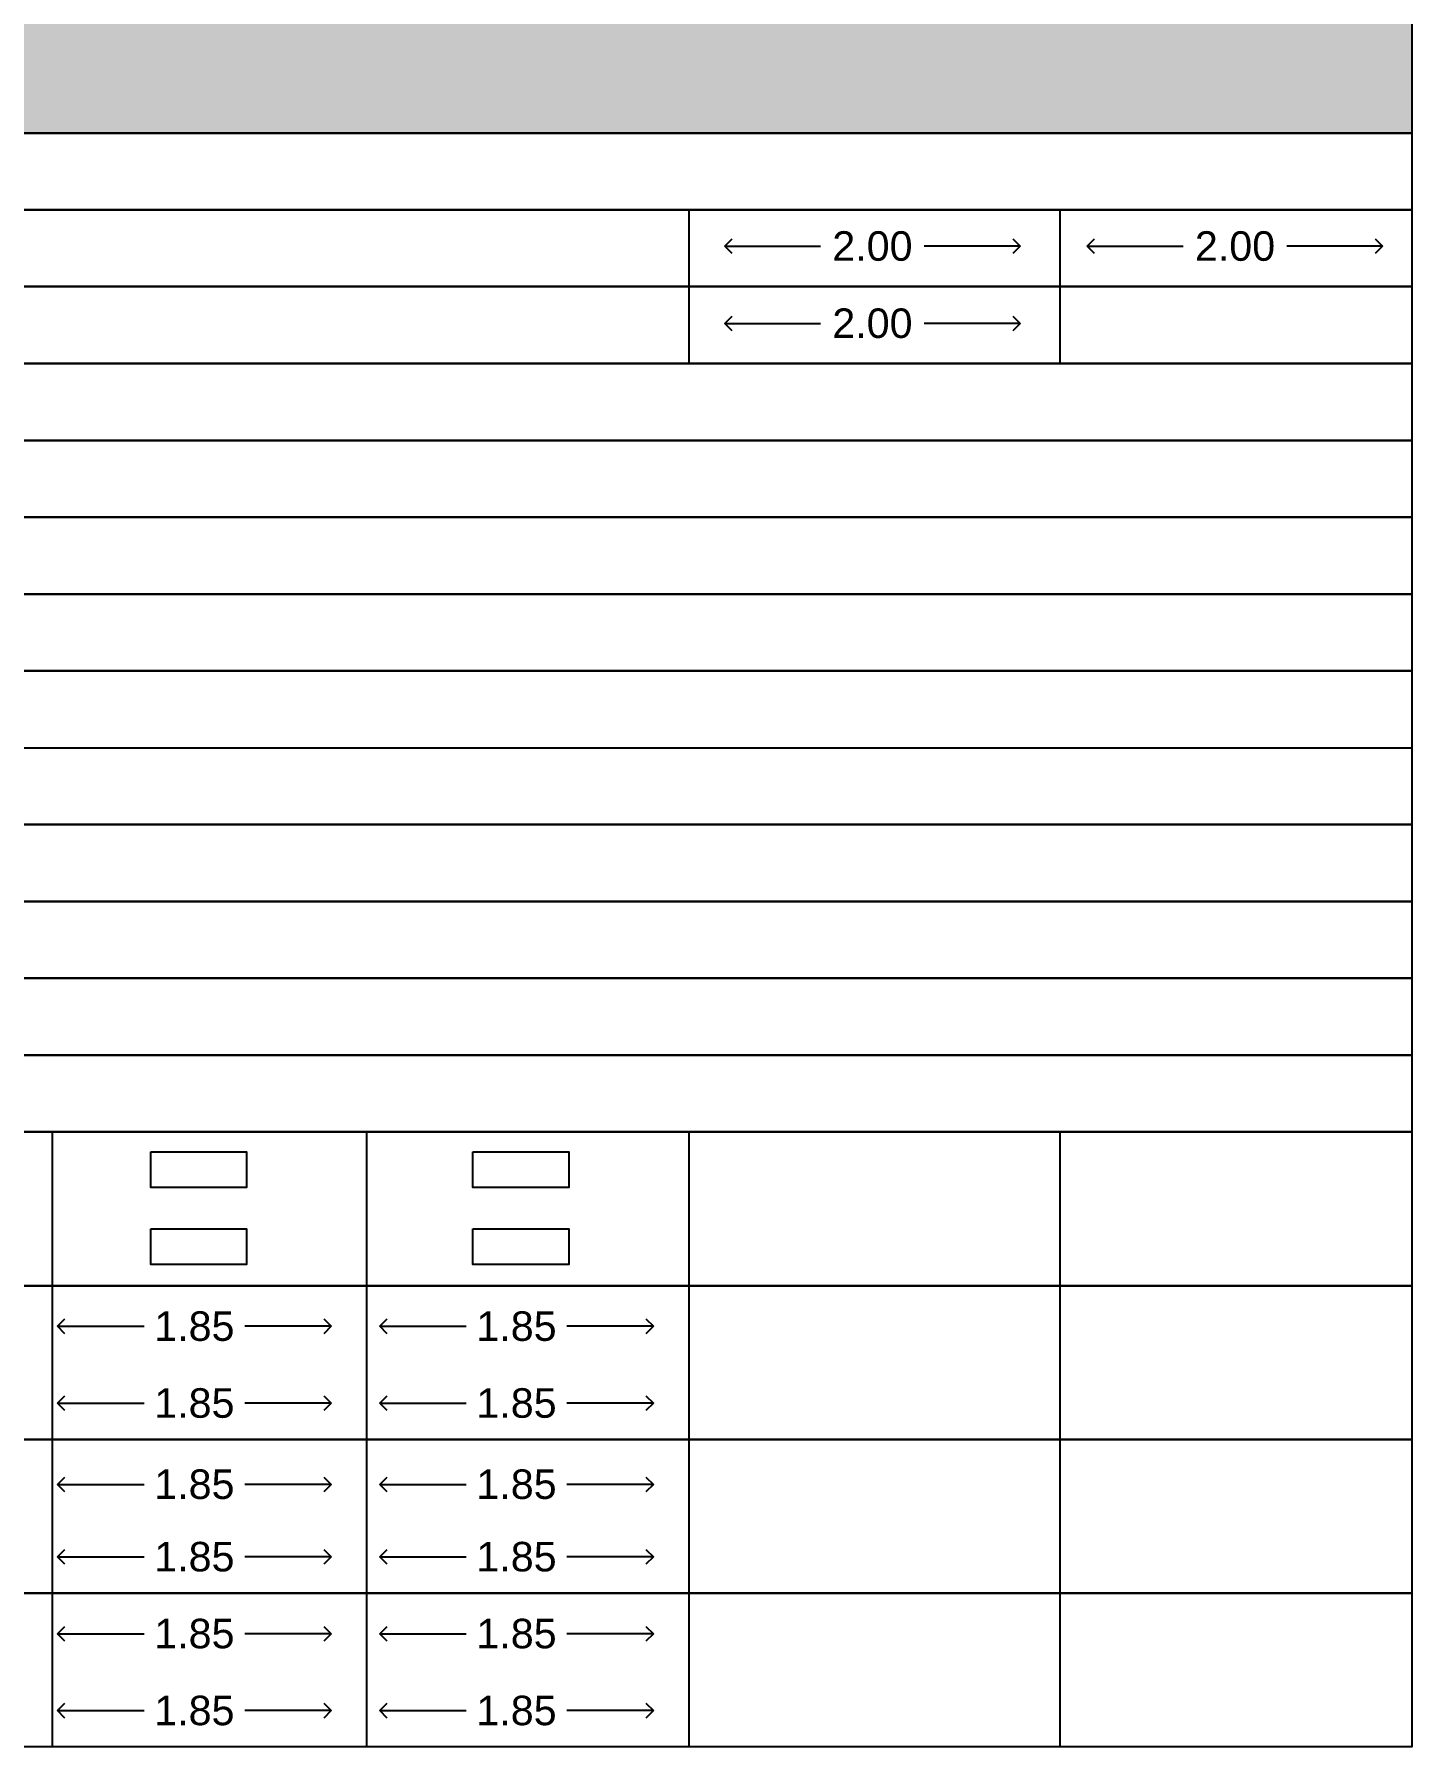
# Model space of a CAD drawing. Header units: millimetres. Extents: x -9481 to -9285, y 28735 to 28829.
# Drawn here: x -9451.56 to -9442.23, y 28734.56 to 28746.16 of the extents above; entities that cross this region are included whole.
import ezdxf

# ---------------------------------------------------------------- set-up
doc = ezdxf.new("R2010")
doc.units = ezdxf.units.MM
doc.header["$PDMODE"] = 34
doc.header["$PDSIZE"] = -15
doc.linetypes.add('CONTINULUS', pattern=[0])
doc.layers.add('BLK_1_FLR_-1_BLDG_FOOTPRINT', color=7, linetype='Continuous', plot=False)
doc.layers.add('BLK_1_FLR_-2_BLDG_FOOTPRINT', color=7, linetype='Continuous', plot=False)
for name, color, linetype in [('BLK_1_FLR_3_GLASS_FACADE_1', 7, 'Continuous'), ('BLK_1_FLR_3_GLASS_FACADE_2', 7, 'Continuous'), ('BLK_1_FLR_4_GLASS_FACADE_1', 7, 'Continuous'), ('BLK_1_FLR_4_GLASS_FACADE_2', 7, 'Continuous'), ('BLK_1_PLANTATION_GREENSTRIP', 7, 'Continuous'), ('HATCH', 7, 'Continuous')]:
    doc.layers.add(name, color=color, linetype=linetype)
doc.layers.add('PLAN', color=7, linetype='Continuous', lineweight=40)
doc.styles.add('Arial', font='arial.ttf', dxfattribs={"height": 0.2})
doc.styles.add('style2', font='arial.ttf', dxfattribs={"height": 0.3})
doc.dimstyles.new('INT DIM', dxfattribs={"dimtxt": 0.3, "dimasz": 0.1, "dimexe": 0.18, "dimexo": 0.0625, "dimgap": 0.09, "dimtad": 0, "dimzin": 0, "dimdsep": 46, "dimtxsty": 'style2', "dimblk": 'OPEN90', "dimcen": 0.09, "dimse1": 1, "dimse2": 1, "dimclrd": 250, "dimclrt": 256, "dimadec": 0, "dimazin": 0, "dimtfac": 1, "dimtofl": 0, "dimtmove": 0, "dimatfit": 3, "dimfxl": 0.18, "dimtolj": 1, "dimtzin": 0, "dimlwd": -1, "dimarcsym": 0})

# ---------------------------------------------------------------- blocks, each defined once
blk = doc.blocks.new('J4')
at = {"layer": 'HATCH', "linetype": 'CONTINULUS', "ltscale": 0.05, "true_color": 0xf7abae}
h = blk.add_hatch(color=241, dxfattribs=at)
h.dxf.hatch_style = 1
h.paths.add_polyline_path([(-9435.455, 28796.771), (-9435.455, 28795.998), (-9396.427, 28795.998), (-9396.427, 28796.771)])
blk.add_lwpolyline([(-9435.455, 28796.771), (-9396.427, 28796.771), (-9396.427, 28795.998), (-9435.455, 28795.998), (-9435.455, 28796.771)], close=True)
blk = doc.blocks.new('_Open90')
at = {"layer": 'PLAN', "color": 0, "lineweight": -2}
for p, q in [((0, 0), (-1, 0)), ((-0.5, 0.5), (0, 0)), ((0, 0), (-0.5, -0.5))]:
    blk.add_line(p, q, dxfattribs=at)
blk = doc.blocks.new('*D227')
at = {"layer": 'BLK_1_FLR_-1_BLDG_FOOTPRINT', "color": 250, "transparency": 16777216}
for p, q in [((-9446.783, 28744.724), (-9446.234, 28744.724)), ((-9444.983, 28744.724), (-9445.532, 28744.724))]:
    blk.add_line(p, q, dxfattribs=at)
at = {"layer": 'Defpoints', "color": 0, "transparency": 16777216}
for p in [(-9446.883, 28744.868), (-9444.883, 28744.868), (-9444.883, 28744.724)]:
    blk.add_point(p, dxfattribs=at)
at = {"layer": 'BLK_1_FLR_-1_BLDG_FOOTPRINT', "color": 250, "transparency": 16777216, "xscale": 0.1, "yscale": 0.1, "zscale": 0.1, "rotation": 180}
blk.add_blockref('_Open90', (-9446.883, 28744.724), dxfattribs=at)
at = {"layer": 'BLK_1_FLR_-1_BLDG_FOOTPRINT', "color": 250, "transparency": 16777216, "xscale": 0.1, "yscale": 0.1, "zscale": 0.1}
blk.add_blockref('_Open90', (-9444.883, 28744.724), dxfattribs=at)
at = {"layer": 'BLK_1_FLR_-1_BLDG_FOOTPRINT', "transparency": 16777216, "insert": (-9445.883, 28744.724), "char_height": 0.2, "attachment_point": 5, "style": 'Arial', "bg_fill": 3, "box_fill_scale": 1.1, "bg_fill_color": 256, "bg_fill_true_color": 13158600, "bg_fill_transparency": 0}
blk.add_mtext('\\A1;2.00', dxfattribs=at)
blk = doc.blocks.new('*D228')
at = {"layer": 'BLK_1_FLR_-1_BLDG_FOOTPRINT', "color": 250, "transparency": 16777216}
for p, q in [((-9446.783, 28744.201), (-9446.234, 28744.201)), ((-9444.983, 28744.201), (-9445.532, 28744.201))]:
    blk.add_line(p, q, dxfattribs=at)
at = {"layer": 'Defpoints', "color": 0, "transparency": 16777216}
for p in [(-9446.883, 28744.345), (-9444.883, 28744.345), (-9444.883, 28744.201)]:
    blk.add_point(p, dxfattribs=at)
at = {"layer": 'BLK_1_FLR_-1_BLDG_FOOTPRINT', "color": 250, "transparency": 16777216, "xscale": 0.1, "yscale": 0.1, "zscale": 0.1, "rotation": 180}
blk.add_blockref('_Open90', (-9446.883, 28744.201), dxfattribs=at)
at = {"layer": 'BLK_1_FLR_-1_BLDG_FOOTPRINT', "color": 250, "transparency": 16777216, "xscale": 0.1, "yscale": 0.1, "zscale": 0.1}
blk.add_blockref('_Open90', (-9444.883, 28744.201), dxfattribs=at)
at = {"layer": 'BLK_1_FLR_-1_BLDG_FOOTPRINT', "transparency": 16777216, "insert": (-9445.883, 28744.201), "char_height": 0.2, "attachment_point": 5, "style": 'Arial', "bg_fill": 3, "box_fill_scale": 1.1, "bg_fill_color": 256, "bg_fill_true_color": 13158600, "bg_fill_transparency": 0}
blk.add_mtext('\\A1;2.00', dxfattribs=at)
blk = doc.blocks.new('*D229')
at = {"layer": 'BLK_1_FLR_-2_BLDG_FOOTPRINT', "color": 250, "transparency": 16777216}
for p, q in [((-9444.328, 28744.724), (-9443.778, 28744.724)), ((-9442.527, 28744.724), (-9443.076, 28744.724))]:
    blk.add_line(p, q, dxfattribs=at)
at = {"layer": 'Defpoints', "color": 0, "transparency": 16777216}
for p in [(-9444.428, 28744.868), (-9442.427, 28744.868), (-9442.427, 28744.724)]:
    blk.add_point(p, dxfattribs=at)
at = {"layer": 'BLK_1_FLR_-2_BLDG_FOOTPRINT', "color": 250, "transparency": 16777216, "xscale": 0.1, "yscale": 0.1, "zscale": 0.1, "rotation": 180}
blk.add_blockref('_Open90', (-9444.428, 28744.724), dxfattribs=at)
at = {"layer": 'BLK_1_FLR_-2_BLDG_FOOTPRINT', "color": 250, "transparency": 16777216, "xscale": 0.1, "yscale": 0.1, "zscale": 0.1}
blk.add_blockref('_Open90', (-9442.427, 28744.724), dxfattribs=at)
at = {"layer": 'BLK_1_FLR_-2_BLDG_FOOTPRINT', "transparency": 16777216, "insert": (-9443.427, 28744.724), "char_height": 0.2, "attachment_point": 5, "style": 'Arial', "bg_fill": 3, "box_fill_scale": 1.1, "bg_fill_color": 256, "bg_fill_true_color": 13158600, "bg_fill_transparency": 0}
blk.add_mtext('\\A1;2.00', dxfattribs=at)
blk = doc.blocks.new('*D255')
at = {"layer": 'BLK_1_FLR_3_GLASS_FACADE_1', "color": 250, "ltscale": 0.05, "transparency": 16777216}
for p, q in [((-9451.303, 28737.406), (-9450.817, 28737.406)), ((-9449.649, 28737.406), (-9450.135, 28737.406))]:
    blk.add_line(p, q, dxfattribs=at)
at = {"layer": 'Defpoints', "color": 0, "linetype": 'CONTINULUS', "ltscale": 0.05, "transparency": 16777216}
for p in [(-9451.403, 28737.61), (-9449.549, 28737.61), (-9449.549, 28737.406)]:
    blk.add_point(p, dxfattribs=at)
at = {"layer": 'BLK_1_FLR_3_GLASS_FACADE_1', "color": 250, "linetype": 'CONTINULUS', "ltscale": 0.05, "transparency": 16777216, "xscale": 0.1, "yscale": 0.1, "zscale": 0.1, "rotation": 180}
blk.add_blockref('_Open90', (-9451.403, 28737.406), dxfattribs=at)
at = {"layer": 'BLK_1_FLR_3_GLASS_FACADE_1', "color": 250, "linetype": 'CONTINULUS', "ltscale": 0.05, "transparency": 16777216, "xscale": 0.1, "yscale": 0.1, "zscale": 0.1}
blk.add_blockref('_Open90', (-9449.549, 28737.406), dxfattribs=at)
at = {"layer": 'BLK_1_FLR_3_GLASS_FACADE_1', "linetype": 'CONTINULUS', "ltscale": 0.05, "transparency": 16777216, "insert": (-9450.476, 28737.406), "char_height": 0.2, "attachment_point": 5, "style": 'Arial', "bg_fill": 3, "box_fill_scale": 1.1, "bg_fill_color": 256, "bg_fill_true_color": 13158600, "bg_fill_transparency": 0}
blk.add_mtext('\\A1;1.85', dxfattribs=at)
blk = doc.blocks.new('*D256')
at = {"layer": 'BLK_1_FLR_3_GLASS_FACADE_2', "color": 250, "ltscale": 0.05, "transparency": 16777216}
for p, q in [((-9451.303, 28736.885), (-9450.817, 28736.885)), ((-9449.649, 28736.885), (-9450.135, 28736.885))]:
    blk.add_line(p, q, dxfattribs=at)
at = {"layer": 'Defpoints', "color": 0, "linetype": 'CONTINULUS', "ltscale": 0.05, "transparency": 16777216}
for p in [(-9451.403, 28737.09), (-9449.549, 28737.09), (-9449.549, 28736.885)]:
    blk.add_point(p, dxfattribs=at)
at = {"layer": 'BLK_1_FLR_3_GLASS_FACADE_2', "color": 250, "linetype": 'CONTINULUS', "ltscale": 0.05, "transparency": 16777216, "xscale": 0.1, "yscale": 0.1, "zscale": 0.1, "rotation": 180}
blk.add_blockref('_Open90', (-9451.403, 28736.885), dxfattribs=at)
at = {"layer": 'BLK_1_FLR_3_GLASS_FACADE_2', "color": 250, "linetype": 'CONTINULUS', "ltscale": 0.05, "transparency": 16777216, "xscale": 0.1, "yscale": 0.1, "zscale": 0.1}
blk.add_blockref('_Open90', (-9449.549, 28736.885), dxfattribs=at)
at = {"layer": 'BLK_1_FLR_3_GLASS_FACADE_2', "linetype": 'CONTINULUS', "ltscale": 0.05, "transparency": 16777216, "insert": (-9450.476, 28736.885), "char_height": 0.2, "attachment_point": 5, "style": 'Arial', "bg_fill": 3, "box_fill_scale": 1.1, "bg_fill_color": 256, "bg_fill_true_color": 13158600, "bg_fill_transparency": 0}
blk.add_mtext('\\A1;1.85', dxfattribs=at)
blk = doc.blocks.new('*D257')
at = {"layer": 'BLK_1_FLR_3_GLASS_FACADE_2', "color": 250, "ltscale": 0.05, "transparency": 16777216}
for p, q in [((-9451.303, 28735.844), (-9450.817, 28735.844)), ((-9449.649, 28735.844), (-9450.135, 28735.844))]:
    blk.add_line(p, q, dxfattribs=at)
at = {"layer": 'Defpoints', "color": 0, "linetype": 'CONTINULUS', "ltscale": 0.05, "transparency": 16777216}
for p in [(-9451.403, 28736.048), (-9449.549, 28736.048), (-9449.549, 28735.844)]:
    blk.add_point(p, dxfattribs=at)
at = {"layer": 'BLK_1_FLR_3_GLASS_FACADE_2', "color": 250, "linetype": 'CONTINULUS', "ltscale": 0.05, "transparency": 16777216, "xscale": 0.1, "yscale": 0.1, "zscale": 0.1, "rotation": 180}
blk.add_blockref('_Open90', (-9451.403, 28735.844), dxfattribs=at)
at = {"layer": 'BLK_1_FLR_3_GLASS_FACADE_2', "color": 250, "linetype": 'CONTINULUS', "ltscale": 0.05, "transparency": 16777216, "xscale": 0.1, "yscale": 0.1, "zscale": 0.1}
blk.add_blockref('_Open90', (-9449.549, 28735.844), dxfattribs=at)
at = {"layer": 'BLK_1_FLR_3_GLASS_FACADE_2', "linetype": 'CONTINULUS', "ltscale": 0.05, "transparency": 16777216, "insert": (-9450.476, 28735.844), "char_height": 0.2, "attachment_point": 5, "style": 'Arial', "bg_fill": 3, "box_fill_scale": 1.1, "bg_fill_color": 256, "bg_fill_true_color": 13158600, "bg_fill_transparency": 0}
blk.add_mtext('\\A1;1.85', dxfattribs=at)
blk = doc.blocks.new('*D258')
at = {"layer": 'BLK_1_FLR_3_GLASS_FACADE_1', "color": 250, "ltscale": 0.05, "transparency": 16777216}
for p, q in [((-9451.303, 28735.323), (-9450.817, 28735.323)), ((-9449.649, 28735.323), (-9450.135, 28735.323))]:
    blk.add_line(p, q, dxfattribs=at)
at = {"layer": 'Defpoints', "color": 0, "linetype": 'CONTINULUS', "ltscale": 0.05, "transparency": 16777216}
for p in [(-9451.403, 28735.528), (-9449.549, 28735.528), (-9449.549, 28735.323)]:
    blk.add_point(p, dxfattribs=at)
at = {"layer": 'BLK_1_FLR_3_GLASS_FACADE_1', "color": 250, "linetype": 'CONTINULUS', "ltscale": 0.05, "transparency": 16777216, "xscale": 0.1, "yscale": 0.1, "zscale": 0.1, "rotation": 180}
blk.add_blockref('_Open90', (-9451.403, 28735.323), dxfattribs=at)
at = {"layer": 'BLK_1_FLR_3_GLASS_FACADE_1', "color": 250, "linetype": 'CONTINULUS', "ltscale": 0.05, "transparency": 16777216, "xscale": 0.1, "yscale": 0.1, "zscale": 0.1}
blk.add_blockref('_Open90', (-9449.549, 28735.323), dxfattribs=at)
at = {"layer": 'BLK_1_FLR_3_GLASS_FACADE_1', "linetype": 'CONTINULUS', "ltscale": 0.05, "transparency": 16777216, "insert": (-9450.476, 28735.323), "char_height": 0.2, "attachment_point": 5, "style": 'Arial', "bg_fill": 3, "box_fill_scale": 1.1, "bg_fill_color": 256, "bg_fill_true_color": 13158600, "bg_fill_transparency": 0}
blk.add_mtext('\\A1;1.85', dxfattribs=at)
blk = doc.blocks.new('*D259')
at = {"layer": 'BLK_1_FLR_3_GLASS_FACADE_2', "color": 250, "ltscale": 0.05, "transparency": 16777216}
for p, q in [((-9451.303, 28734.802), (-9450.817, 28734.802)), ((-9449.649, 28734.802), (-9450.135, 28734.802))]:
    blk.add_line(p, q, dxfattribs=at)
at = {"layer": 'Defpoints', "color": 0, "linetype": 'CONTINULUS', "ltscale": 0.05, "transparency": 16777216}
for p in [(-9451.403, 28735.007), (-9449.549, 28735.007), (-9449.549, 28734.802)]:
    blk.add_point(p, dxfattribs=at)
at = {"layer": 'BLK_1_FLR_3_GLASS_FACADE_2', "color": 250, "linetype": 'CONTINULUS', "ltscale": 0.05, "transparency": 16777216, "xscale": 0.1, "yscale": 0.1, "zscale": 0.1, "rotation": 180}
blk.add_blockref('_Open90', (-9451.403, 28734.802), dxfattribs=at)
at = {"layer": 'BLK_1_FLR_3_GLASS_FACADE_2', "color": 250, "linetype": 'CONTINULUS', "ltscale": 0.05, "transparency": 16777216, "xscale": 0.1, "yscale": 0.1, "zscale": 0.1}
blk.add_blockref('_Open90', (-9449.549, 28734.802), dxfattribs=at)
at = {"layer": 'BLK_1_FLR_3_GLASS_FACADE_2', "linetype": 'CONTINULUS', "ltscale": 0.05, "transparency": 16777216, "insert": (-9450.476, 28734.802), "char_height": 0.2, "attachment_point": 5, "style": 'Arial', "bg_fill": 3, "box_fill_scale": 1.1, "bg_fill_color": 256, "bg_fill_true_color": 13158600, "bg_fill_transparency": 0}
blk.add_mtext('\\A1;1.85', dxfattribs=at)
blk = doc.blocks.new('*D260')
at = {"layer": 'BLK_1_FLR_3_GLASS_FACADE_1', "color": 250, "ltscale": 0.05, "transparency": 16777216}
for p, q in [((-9451.303, 28736.335), (-9450.817, 28736.335)), ((-9449.649, 28736.335), (-9450.135, 28736.335))]:
    blk.add_line(p, q, dxfattribs=at)
at = {"layer": 'Defpoints', "color": 0, "linetype": 'CONTINULUS', "ltscale": 0.05, "transparency": 16777216}
for p in [(-9451.403, 28736.54), (-9449.549, 28736.54), (-9449.549, 28736.335)]:
    blk.add_point(p, dxfattribs=at)
at = {"layer": 'BLK_1_FLR_3_GLASS_FACADE_1', "color": 250, "linetype": 'CONTINULUS', "ltscale": 0.05, "transparency": 16777216, "xscale": 0.1, "yscale": 0.1, "zscale": 0.1, "rotation": 180}
blk.add_blockref('_Open90', (-9451.403, 28736.335), dxfattribs=at)
at = {"layer": 'BLK_1_FLR_3_GLASS_FACADE_1', "color": 250, "linetype": 'CONTINULUS', "ltscale": 0.05, "transparency": 16777216, "xscale": 0.1, "yscale": 0.1, "zscale": 0.1}
blk.add_blockref('_Open90', (-9449.549, 28736.335), dxfattribs=at)
at = {"layer": 'BLK_1_FLR_3_GLASS_FACADE_1', "linetype": 'CONTINULUS', "ltscale": 0.05, "transparency": 16777216, "insert": (-9450.476, 28736.335), "char_height": 0.2, "attachment_point": 5, "style": 'Arial', "bg_fill": 3, "box_fill_scale": 1.1, "bg_fill_color": 256, "bg_fill_true_color": 13158600, "bg_fill_transparency": 0}
blk.add_mtext('\\A1;1.85', dxfattribs=at)
blk = doc.blocks.new('*D261')
at = {"layer": 'BLK_1_FLR_4_GLASS_FACADE_1', "color": 250, "ltscale": 0.05, "transparency": 16777216}
for p, q in [((-9449.12, 28737.406), (-9448.635, 28737.406)), ((-9447.467, 28737.406), (-9447.953, 28737.406))]:
    blk.add_line(p, q, dxfattribs=at)
at = {"layer": 'Defpoints', "color": 0, "linetype": 'CONTINULUS', "ltscale": 0.05, "transparency": 16777216}
for p in [(-9449.22, 28737.61), (-9447.367, 28737.61), (-9447.367, 28737.406)]:
    blk.add_point(p, dxfattribs=at)
at = {"layer": 'BLK_1_FLR_4_GLASS_FACADE_1', "color": 250, "linetype": 'CONTINULUS', "ltscale": 0.05, "transparency": 16777216, "xscale": 0.1, "yscale": 0.1, "zscale": 0.1, "rotation": 180}
blk.add_blockref('_Open90', (-9449.22, 28737.406), dxfattribs=at)
at = {"layer": 'BLK_1_FLR_4_GLASS_FACADE_1', "color": 250, "linetype": 'CONTINULUS', "ltscale": 0.05, "transparency": 16777216, "xscale": 0.1, "yscale": 0.1, "zscale": 0.1}
blk.add_blockref('_Open90', (-9447.367, 28737.406), dxfattribs=at)
at = {"layer": 'BLK_1_FLR_4_GLASS_FACADE_1', "linetype": 'CONTINULUS', "ltscale": 0.05, "transparency": 16777216, "insert": (-9448.294, 28737.406), "char_height": 0.2, "attachment_point": 5, "style": 'Arial', "bg_fill": 3, "box_fill_scale": 1.1, "bg_fill_color": 256, "bg_fill_true_color": 13158600, "bg_fill_transparency": 0}
blk.add_mtext('\\A1;1.85', dxfattribs=at)
blk = doc.blocks.new('*D262')
at = {"layer": 'BLK_1_FLR_4_GLASS_FACADE_2', "color": 250, "ltscale": 0.05, "transparency": 16777216}
for p, q in [((-9449.12, 28736.885), (-9448.635, 28736.885)), ((-9447.467, 28736.885), (-9447.953, 28736.885))]:
    blk.add_line(p, q, dxfattribs=at)
at = {"layer": 'Defpoints', "color": 0, "linetype": 'CONTINULUS', "ltscale": 0.05, "transparency": 16777216}
for p in [(-9449.22, 28737.09), (-9447.367, 28737.09), (-9447.367, 28736.885)]:
    blk.add_point(p, dxfattribs=at)
at = {"layer": 'BLK_1_FLR_4_GLASS_FACADE_2', "color": 250, "linetype": 'CONTINULUS', "ltscale": 0.05, "transparency": 16777216, "xscale": 0.1, "yscale": 0.1, "zscale": 0.1, "rotation": 180}
blk.add_blockref('_Open90', (-9449.22, 28736.885), dxfattribs=at)
at = {"layer": 'BLK_1_FLR_4_GLASS_FACADE_2', "color": 250, "linetype": 'CONTINULUS', "ltscale": 0.05, "transparency": 16777216, "xscale": 0.1, "yscale": 0.1, "zscale": 0.1}
blk.add_blockref('_Open90', (-9447.367, 28736.885), dxfattribs=at)
at = {"layer": 'BLK_1_FLR_4_GLASS_FACADE_2', "linetype": 'CONTINULUS', "ltscale": 0.05, "transparency": 16777216, "insert": (-9448.294, 28736.885), "char_height": 0.2, "attachment_point": 5, "style": 'Arial', "bg_fill": 3, "box_fill_scale": 1.1, "bg_fill_color": 256, "bg_fill_true_color": 13158600, "bg_fill_transparency": 0}
blk.add_mtext('\\A1;1.85', dxfattribs=at)
blk = doc.blocks.new('*D263')
at = {"layer": 'BLK_1_FLR_4_GLASS_FACADE_2', "color": 250, "ltscale": 0.05, "transparency": 16777216}
for p, q in [((-9449.12, 28735.844), (-9448.635, 28735.844)), ((-9447.467, 28735.844), (-9447.953, 28735.844))]:
    blk.add_line(p, q, dxfattribs=at)
at = {"layer": 'Defpoints', "color": 0, "linetype": 'CONTINULUS', "ltscale": 0.05, "transparency": 16777216}
for p in [(-9449.22, 28736.048), (-9447.367, 28736.048), (-9447.367, 28735.844)]:
    blk.add_point(p, dxfattribs=at)
at = {"layer": 'BLK_1_FLR_4_GLASS_FACADE_2', "color": 250, "linetype": 'CONTINULUS', "ltscale": 0.05, "transparency": 16777216, "xscale": 0.1, "yscale": 0.1, "zscale": 0.1, "rotation": 180}
blk.add_blockref('_Open90', (-9449.22, 28735.844), dxfattribs=at)
at = {"layer": 'BLK_1_FLR_4_GLASS_FACADE_2', "color": 250, "linetype": 'CONTINULUS', "ltscale": 0.05, "transparency": 16777216, "xscale": 0.1, "yscale": 0.1, "zscale": 0.1}
blk.add_blockref('_Open90', (-9447.367, 28735.844), dxfattribs=at)
at = {"layer": 'BLK_1_FLR_4_GLASS_FACADE_2', "linetype": 'CONTINULUS', "ltscale": 0.05, "transparency": 16777216, "insert": (-9448.294, 28735.844), "char_height": 0.2, "attachment_point": 5, "style": 'Arial', "bg_fill": 3, "box_fill_scale": 1.1, "bg_fill_color": 256, "bg_fill_true_color": 13158600, "bg_fill_transparency": 0}
blk.add_mtext('\\A1;1.85', dxfattribs=at)
blk = doc.blocks.new('*D264')
at = {"layer": 'BLK_1_FLR_4_GLASS_FACADE_1', "color": 250, "ltscale": 0.05, "transparency": 16777216}
for p, q in [((-9449.12, 28735.323), (-9448.635, 28735.323)), ((-9447.467, 28735.323), (-9447.953, 28735.323))]:
    blk.add_line(p, q, dxfattribs=at)
at = {"layer": 'Defpoints', "color": 0, "linetype": 'CONTINULUS', "ltscale": 0.05, "transparency": 16777216}
for p in [(-9449.22, 28735.528), (-9447.367, 28735.528), (-9447.367, 28735.323)]:
    blk.add_point(p, dxfattribs=at)
at = {"layer": 'BLK_1_FLR_4_GLASS_FACADE_1', "color": 250, "linetype": 'CONTINULUS', "ltscale": 0.05, "transparency": 16777216, "xscale": 0.1, "yscale": 0.1, "zscale": 0.1, "rotation": 180}
blk.add_blockref('_Open90', (-9449.22, 28735.323), dxfattribs=at)
at = {"layer": 'BLK_1_FLR_4_GLASS_FACADE_1', "color": 250, "linetype": 'CONTINULUS', "ltscale": 0.05, "transparency": 16777216, "xscale": 0.1, "yscale": 0.1, "zscale": 0.1}
blk.add_blockref('_Open90', (-9447.367, 28735.323), dxfattribs=at)
at = {"layer": 'BLK_1_FLR_4_GLASS_FACADE_1', "linetype": 'CONTINULUS', "ltscale": 0.05, "transparency": 16777216, "insert": (-9448.294, 28735.323), "char_height": 0.2, "attachment_point": 5, "style": 'Arial', "bg_fill": 3, "box_fill_scale": 1.1, "bg_fill_color": 256, "bg_fill_true_color": 13158600, "bg_fill_transparency": 0}
blk.add_mtext('\\A1;1.85', dxfattribs=at)
blk = doc.blocks.new('*D265')
at = {"layer": 'BLK_1_FLR_4_GLASS_FACADE_2', "color": 250, "ltscale": 0.05, "transparency": 16777216}
for p, q in [((-9449.12, 28734.802), (-9448.635, 28734.802)), ((-9447.467, 28734.802), (-9447.953, 28734.802))]:
    blk.add_line(p, q, dxfattribs=at)
at = {"layer": 'Defpoints', "color": 0, "linetype": 'CONTINULUS', "ltscale": 0.05, "transparency": 16777216}
for p in [(-9449.22, 28735.007), (-9447.367, 28735.007), (-9447.367, 28734.802)]:
    blk.add_point(p, dxfattribs=at)
at = {"layer": 'BLK_1_FLR_4_GLASS_FACADE_2', "color": 250, "linetype": 'CONTINULUS', "ltscale": 0.05, "transparency": 16777216, "xscale": 0.1, "yscale": 0.1, "zscale": 0.1, "rotation": 180}
blk.add_blockref('_Open90', (-9449.22, 28734.802), dxfattribs=at)
at = {"layer": 'BLK_1_FLR_4_GLASS_FACADE_2', "color": 250, "linetype": 'CONTINULUS', "ltscale": 0.05, "transparency": 16777216, "xscale": 0.1, "yscale": 0.1, "zscale": 0.1}
blk.add_blockref('_Open90', (-9447.367, 28734.802), dxfattribs=at)
at = {"layer": 'BLK_1_FLR_4_GLASS_FACADE_2', "linetype": 'CONTINULUS', "ltscale": 0.05, "transparency": 16777216, "insert": (-9448.294, 28734.802), "char_height": 0.2, "attachment_point": 5, "style": 'Arial', "bg_fill": 3, "box_fill_scale": 1.1, "bg_fill_color": 256, "bg_fill_true_color": 13158600, "bg_fill_transparency": 0}
blk.add_mtext('\\A1;1.85', dxfattribs=at)
blk = doc.blocks.new('*D266')
at = {"layer": 'BLK_1_FLR_4_GLASS_FACADE_1', "color": 250, "ltscale": 0.05, "transparency": 16777216}
for p, q in [((-9449.12, 28736.335), (-9448.635, 28736.335)), ((-9447.467, 28736.335), (-9447.953, 28736.335))]:
    blk.add_line(p, q, dxfattribs=at)
at = {"layer": 'Defpoints', "color": 0, "linetype": 'CONTINULUS', "ltscale": 0.05, "transparency": 16777216}
for p in [(-9449.22, 28736.54), (-9447.367, 28736.54), (-9447.367, 28736.335)]:
    blk.add_point(p, dxfattribs=at)
at = {"layer": 'BLK_1_FLR_4_GLASS_FACADE_1', "color": 250, "linetype": 'CONTINULUS', "ltscale": 0.05, "transparency": 16777216, "xscale": 0.1, "yscale": 0.1, "zscale": 0.1, "rotation": 180}
blk.add_blockref('_Open90', (-9449.22, 28736.335), dxfattribs=at)
at = {"layer": 'BLK_1_FLR_4_GLASS_FACADE_1', "color": 250, "linetype": 'CONTINULUS', "ltscale": 0.05, "transparency": 16777216, "xscale": 0.1, "yscale": 0.1, "zscale": 0.1}
blk.add_blockref('_Open90', (-9447.367, 28736.335), dxfattribs=at)
at = {"layer": 'BLK_1_FLR_4_GLASS_FACADE_1', "linetype": 'CONTINULUS', "ltscale": 0.05, "transparency": 16777216, "insert": (-9448.294, 28736.335), "char_height": 0.2, "attachment_point": 5, "style": 'Arial', "bg_fill": 3, "box_fill_scale": 1.1, "bg_fill_color": 256, "bg_fill_true_color": 13158600, "bg_fill_transparency": 0}
blk.add_mtext('\\A1;1.85', dxfattribs=at)

msp = doc.modelspace()

# ---------------------------------------------------------------- linework, layer by layer
for p, q in [((-9447.126, 28744.97), (-9447.126, 28744.45)), ((-9444.614, 28744.97), (-9444.614, 28744.45)), ((-9447.126, 28744.45), (-9447.126, 28743.929)), ((-9444.614, 28744.45), (-9444.614, 28743.929)), ((-9442.23, 28743.929), (-9442.23, 28743.408)), ((-9442.23, 28740.805), (-9442.23, 28740.285)), ((-9451.44, 28738.723), (-9451.44, 28734.557)), ((-9449.309, 28738.723), (-9449.309, 28734.557)), ((-9447.126, 28738.723), (-9447.126, 28734.557)), ((-9444.614, 28738.723), (-9444.614, 28734.557)), ((-9442.23, 28738.723), (-9442.23, 28738.202)), ((-9442.23, 28738.202), (-9442.23, 28737.681)), ((-9442.23, 28737.681), (-9442.23, 28737.161)), ((-9442.23, 28737.161), (-9442.23, 28736.64)), ((-9442.23, 28736.64), (-9442.23, 28736.119)), ((-9442.23, 28736.119), (-9442.23, 28735.599)), ((-9442.23, 28735.599), (-9442.23, 28735.078)), ((-9442.23, 28735.078), (-9442.23, 28734.557))]:
    msp.add_line(p, q)
for points in [[(-9481.258, 28745.491), (-9442.23, 28745.491), (-9442.23, 28744.97), (-9481.258, 28744.97), (-9481.258, 28745.491)], [(-9481.258, 28743.929), (-9442.23, 28743.929), (-9442.23, 28743.408), (-9481.258, 28743.408), (-9481.258, 28743.929)], [(-9481.258, 28743.408), (-9442.23, 28743.408), (-9442.23, 28742.888), (-9481.258, 28742.888), (-9481.258, 28743.408)], [(-9481.258, 28740.805), (-9442.23, 28740.805), (-9442.23, 28740.285), (-9481.258, 28740.285), (-9481.258, 28740.805)]]:
    msp.add_lwpolyline(points, close=True)
for points in [[(-9481.258, 28744.45), (-9481.258, 28744.97), (-9442.23, 28744.97), (-9442.23, 28744.45), (-9461.732, 28744.45)], [(-9461.732, 28744.45), (-9442.23, 28744.45), (-9442.23, 28743.929), (-9481.258, 28743.929), (-9481.258, 28744.45), (-9481.258, 28744.45)], [(-9481.258, 28742.367), (-9481.258, 28742.888), (-9442.23, 28742.888), (-9442.23, 28742.367), (-9461.732, 28742.367)], [(-9461.732, 28742.367), (-9442.23, 28742.367), (-9442.23, 28741.846), (-9461.732, 28741.846)], [(-9461.732, 28741.846), (-9442.23, 28741.846), (-9442.23, 28741.326)], [(-9461.732, 28741.846), (-9442.23, 28741.846), (-9442.23, 28741.326)], [(-9442.23, 28741.326), (-9442.23, 28740.805), (-9481.258, 28740.805), (-9481.258, 28741.326), (-9481.258, 28741.326)], [(-9461.732, 28741.326), (-9442.23, 28741.326), (-9442.23, 28740.805)], [(-9481.258, 28739.764), (-9481.258, 28740.285), (-9442.23, 28740.285), (-9442.23, 28739.764), (-9461.732, 28739.764)], [(-9461.732, 28739.764), (-9442.23, 28739.764), (-9442.23, 28739.243), (-9461.732, 28739.243)], [(-9461.732, 28739.243), (-9442.23, 28739.243), (-9442.23, 28738.723), (-9481.258, 28738.723), (-9481.258, 28739.243), (-9481.258, 28739.243)], [(-9481.258, 28738.202), (-9481.258, 28738.723), (-9442.23, 28738.723), (-9442.23, 28738.202)], [(-9442.23, 28738.202), (-9442.23, 28737.681), (-9461.732, 28737.681)], [(-9461.732, 28737.681), (-9442.23, 28737.681), (-9442.23, 28737.161)], [(-9442.23, 28737.161), (-9442.23, 28736.64), (-9461.732, 28736.64)], [(-9461.732, 28736.64), (-9442.23, 28736.64), (-9442.23, 28736.119)], [(-9442.23, 28736.119), (-9442.23, 28735.599), (-9461.732, 28735.599)], [(-9461.732, 28735.599), (-9442.23, 28735.599), (-9442.23, 28735.078)], [(-9442.23, 28735.078), (-9442.23, 28734.557), (-9481.258, 28734.557), (-9481.258, 28735.078)]]:
    msp.add_lwpolyline(points)
at = {"layer": 'BLK_1_FLR_3_GLASS_FACADE_1', "color": 7, "linetype": 'CONTINULUS', "ltscale": 0.05}
msp.add_lwpolyline([(-9450.771, 28738.588), (-9450.122, 28738.588), (-9450.122, 28738.346), (-9450.771, 28738.346)], close=True, dxfattribs=at)
at = {"layer": 'BLK_1_FLR_3_GLASS_FACADE_2', "color": 7, "linetype": 'CONTINULUS', "ltscale": 0.05}
msp.add_lwpolyline([(-9450.771, 28738.067), (-9450.122, 28738.067), (-9450.122, 28737.825), (-9450.771, 28737.825)], close=True, dxfattribs=at)
at = {"layer": 'BLK_1_FLR_4_GLASS_FACADE_1', "color": 7, "linetype": 'CONTINULUS', "ltscale": 0.05}
msp.add_lwpolyline([(-9448.589, 28738.588), (-9447.94, 28738.588), (-9447.94, 28738.346), (-9448.589, 28738.346)], close=True, dxfattribs=at)
at = {"layer": 'BLK_1_FLR_4_GLASS_FACADE_2', "color": 7, "linetype": 'CONTINULUS', "ltscale": 0.05}
msp.add_lwpolyline([(-9448.589, 28738.067), (-9447.94, 28738.067), (-9447.94, 28737.825), (-9448.589, 28737.825)], close=True, dxfattribs=at)

# ---------------------------------------------------------------- block references
at = {"layer": 'BLK_1_PLANTATION_GREENSTRIP', "linetype": 'CONTINULUS'}
msp.add_blockref('J4', (-45.803, -50.507), dxfattribs=at)

# ---------------------------------------------------------------- next in the draw order: dimensions: what is measured, and where the dimension line sits
at = {"layer": 'BLK_1_FLR_-1_BLDG_FOOTPRINT', "color": 1}
dim = msp.add_linear_dim(base=(-9444.883, 28744.724), p1=(-9446.883, 28744.868), p2=(-9444.883, 28744.868), dimstyle='INT DIM', override={"dimtxt": 0.2, "dimtxsty": 'Arial', "dimfxl": 0.125, "dimtfill": 1, "dimtfillclr": 7, "dimarcsym": 1}, dxfattribs=at)
dim.commit()
dim.dimension.update_dxf_attribs({"geometry": '*D227', "text_midpoint": (-9445.883, 28744.724)})
at = {"layer": 'BLK_1_FLR_-1_BLDG_FOOTPRINT', "color": 2}
dim = msp.add_linear_dim(base=(-9444.883, 28744.201), p1=(-9446.883, 28744.345), p2=(-9444.883, 28744.345), dimstyle='INT DIM', override={"dimtxt": 0.2, "dimtxsty": 'Arial', "dimfxl": 0.125, "dimtfill": 1, "dimtfillclr": 7, "dimarcsym": 1}, dxfattribs=at)
dim.commit()
dim.dimension.update_dxf_attribs({"geometry": '*D228', "text_midpoint": (-9445.883, 28744.201)})
at = {"layer": 'BLK_1_FLR_-2_BLDG_FOOTPRINT', "color": 1}
dim = msp.add_linear_dim(base=(-9442.427, 28744.724), p1=(-9444.428, 28744.868), p2=(-9442.427, 28744.868), dimstyle='INT DIM', override={"dimtxt": 0.2, "dimtxsty": 'Arial', "dimfxl": 0.125, "dimtfill": 1, "dimtfillclr": 7, "dimarcsym": 1}, dxfattribs=at)
dim.commit()
dim.dimension.update_dxf_attribs({"geometry": '*D229', "text_midpoint": (-9443.427, 28744.724)})
at = {"layer": 'BLK_1_FLR_3_GLASS_FACADE_1', "color": 1, "linetype": 'CONTINULUS', "ltscale": 0.05}
dim = msp.add_linear_dim(base=(-9449.549, 28737.406), p1=(-9451.403, 28737.61), p2=(-9449.549, 28737.61), dimstyle='INT DIM', override={"dimtxt": 0.2, "dimtxsty": 'Arial', "dimfxl": 0.125, "dimtfill": 1, "dimtfillclr": 7, "dimarcsym": 1}, dxfattribs=at)
dim.commit()
dim.dimension.update_dxf_attribs({"geometry": '*D255', "text_midpoint": (-9450.476, 28737.406)})
at = {"layer": 'BLK_1_FLR_3_GLASS_FACADE_1', "color": 2, "linetype": 'CONTINULUS', "ltscale": 0.05}
dim = msp.add_linear_dim(base=(-9449.549, 28736.335), p1=(-9451.403, 28736.54), p2=(-9449.549, 28736.54), dimstyle='INT DIM', override={"dimtxt": 0.2, "dimtxsty": 'Arial', "dimfxl": 0.125, "dimtfill": 1, "dimtfillclr": 7, "dimarcsym": 1}, dxfattribs=at)
dim.commit()
dim.dimension.update_dxf_attribs({"geometry": '*D260', "text_midpoint": (-9450.476, 28736.335)})
at = {"layer": 'BLK_1_FLR_3_GLASS_FACADE_1', "color": 3, "linetype": 'CONTINULUS', "ltscale": 0.05}
dim = msp.add_linear_dim(base=(-9449.549, 28735.323), p1=(-9451.403, 28735.528), p2=(-9449.549, 28735.528), dimstyle='INT DIM', override={"dimtxt": 0.2, "dimtxsty": 'Arial', "dimfxl": 0.125, "dimtfill": 1, "dimtfillclr": 7, "dimarcsym": 1}, dxfattribs=at)
dim.commit()
dim.dimension.update_dxf_attribs({"geometry": '*D258', "text_midpoint": (-9450.476, 28735.323)})
at = {"layer": 'BLK_1_FLR_3_GLASS_FACADE_2', "color": 1, "linetype": 'CONTINULUS', "ltscale": 0.05}
dim = msp.add_linear_dim(base=(-9449.549, 28736.885), p1=(-9451.403, 28737.09), p2=(-9449.549, 28737.09), dimstyle='INT DIM', override={"dimtxt": 0.2, "dimtxsty": 'Arial', "dimfxl": 0.125, "dimtfill": 1, "dimtfillclr": 7, "dimarcsym": 1}, dxfattribs=at)
dim.commit()
dim.dimension.update_dxf_attribs({"geometry": '*D256', "text_midpoint": (-9450.476, 28736.885)})
at = {"layer": 'BLK_1_FLR_3_GLASS_FACADE_2', "color": 2, "linetype": 'CONTINULUS', "ltscale": 0.05}
dim = msp.add_linear_dim(base=(-9449.549, 28735.844), p1=(-9451.403, 28736.048), p2=(-9449.549, 28736.048), dimstyle='INT DIM', override={"dimtxt": 0.2, "dimtxsty": 'Arial', "dimfxl": 0.125, "dimtfill": 1, "dimtfillclr": 7, "dimarcsym": 1}, dxfattribs=at)
dim.commit()
dim.dimension.update_dxf_attribs({"geometry": '*D257', "text_midpoint": (-9450.476, 28735.844)})
at = {"layer": 'BLK_1_FLR_3_GLASS_FACADE_2', "color": 3, "linetype": 'CONTINULUS', "ltscale": 0.05}
dim = msp.add_linear_dim(base=(-9449.549, 28734.802), p1=(-9451.403, 28735.007), p2=(-9449.549, 28735.007), dimstyle='INT DIM', override={"dimtxt": 0.2, "dimtxsty": 'Arial', "dimfxl": 0.125, "dimtfill": 1, "dimtfillclr": 7, "dimarcsym": 1}, dxfattribs=at)
dim.commit()
dim.dimension.update_dxf_attribs({"geometry": '*D259', "text_midpoint": (-9450.476, 28734.802)})
at = {"layer": 'BLK_1_FLR_4_GLASS_FACADE_1', "color": 1, "linetype": 'CONTINULUS', "ltscale": 0.05}
dim = msp.add_linear_dim(base=(-9447.367, 28737.406), p1=(-9449.22, 28737.61), p2=(-9447.367, 28737.61), dimstyle='INT DIM', override={"dimtxt": 0.2, "dimtxsty": 'Arial', "dimfxl": 0.125, "dimtfill": 1, "dimtfillclr": 7, "dimarcsym": 1}, dxfattribs=at)
dim.commit()
dim.dimension.update_dxf_attribs({"geometry": '*D261', "text_midpoint": (-9448.294, 28737.406)})
at = {"layer": 'BLK_1_FLR_4_GLASS_FACADE_1', "color": 2, "linetype": 'CONTINULUS', "ltscale": 0.05}
dim = msp.add_linear_dim(base=(-9447.367, 28736.335), p1=(-9449.22, 28736.54), p2=(-9447.367, 28736.54), dimstyle='INT DIM', override={"dimtxt": 0.2, "dimtxsty": 'Arial', "dimfxl": 0.125, "dimtfill": 1, "dimtfillclr": 7, "dimarcsym": 1}, dxfattribs=at)
dim.commit()
dim.dimension.update_dxf_attribs({"geometry": '*D266', "text_midpoint": (-9448.294, 28736.335)})
at = {"layer": 'BLK_1_FLR_4_GLASS_FACADE_1', "color": 3, "linetype": 'CONTINULUS', "ltscale": 0.05}
dim = msp.add_linear_dim(base=(-9447.367, 28735.323), p1=(-9449.22, 28735.528), p2=(-9447.367, 28735.528), dimstyle='INT DIM', override={"dimtxt": 0.2, "dimtxsty": 'Arial', "dimfxl": 0.125, "dimtfill": 1, "dimtfillclr": 7, "dimarcsym": 1}, dxfattribs=at)
dim.commit()
dim.dimension.update_dxf_attribs({"geometry": '*D264', "text_midpoint": (-9448.294, 28735.323)})
at = {"layer": 'BLK_1_FLR_4_GLASS_FACADE_2', "color": 1, "linetype": 'CONTINULUS', "ltscale": 0.05}
dim = msp.add_linear_dim(base=(-9447.367, 28736.885), p1=(-9449.22, 28737.09), p2=(-9447.367, 28737.09), dimstyle='INT DIM', override={"dimtxt": 0.2, "dimtxsty": 'Arial', "dimfxl": 0.125, "dimtfill": 1, "dimtfillclr": 7, "dimarcsym": 1}, dxfattribs=at)
dim.commit()
dim.dimension.update_dxf_attribs({"geometry": '*D262', "text_midpoint": (-9448.294, 28736.885)})
at = {"layer": 'BLK_1_FLR_4_GLASS_FACADE_2', "color": 2, "linetype": 'CONTINULUS', "ltscale": 0.05}
dim = msp.add_linear_dim(base=(-9447.367, 28735.844), p1=(-9449.22, 28736.048), p2=(-9447.367, 28736.048), dimstyle='INT DIM', override={"dimtxt": 0.2, "dimtxsty": 'Arial', "dimfxl": 0.125, "dimtfill": 1, "dimtfillclr": 7, "dimarcsym": 1}, dxfattribs=at)
dim.commit()
dim.dimension.update_dxf_attribs({"geometry": '*D263', "text_midpoint": (-9448.294, 28735.844)})
at = {"layer": 'BLK_1_FLR_4_GLASS_FACADE_2', "color": 3, "linetype": 'CONTINULUS', "ltscale": 0.05}
dim = msp.add_linear_dim(base=(-9447.367, 28734.802), p1=(-9449.22, 28735.007), p2=(-9447.367, 28735.007), dimstyle='INT DIM', override={"dimtxt": 0.2, "dimtxsty": 'Arial', "dimfxl": 0.125, "dimtfill": 1, "dimtfillclr": 7, "dimarcsym": 1}, dxfattribs=at)
dim.commit()
dim.dimension.update_dxf_attribs({"geometry": '*D265', "text_midpoint": (-9448.294, 28734.802)})

doc.saveas('drawing.dxf')
